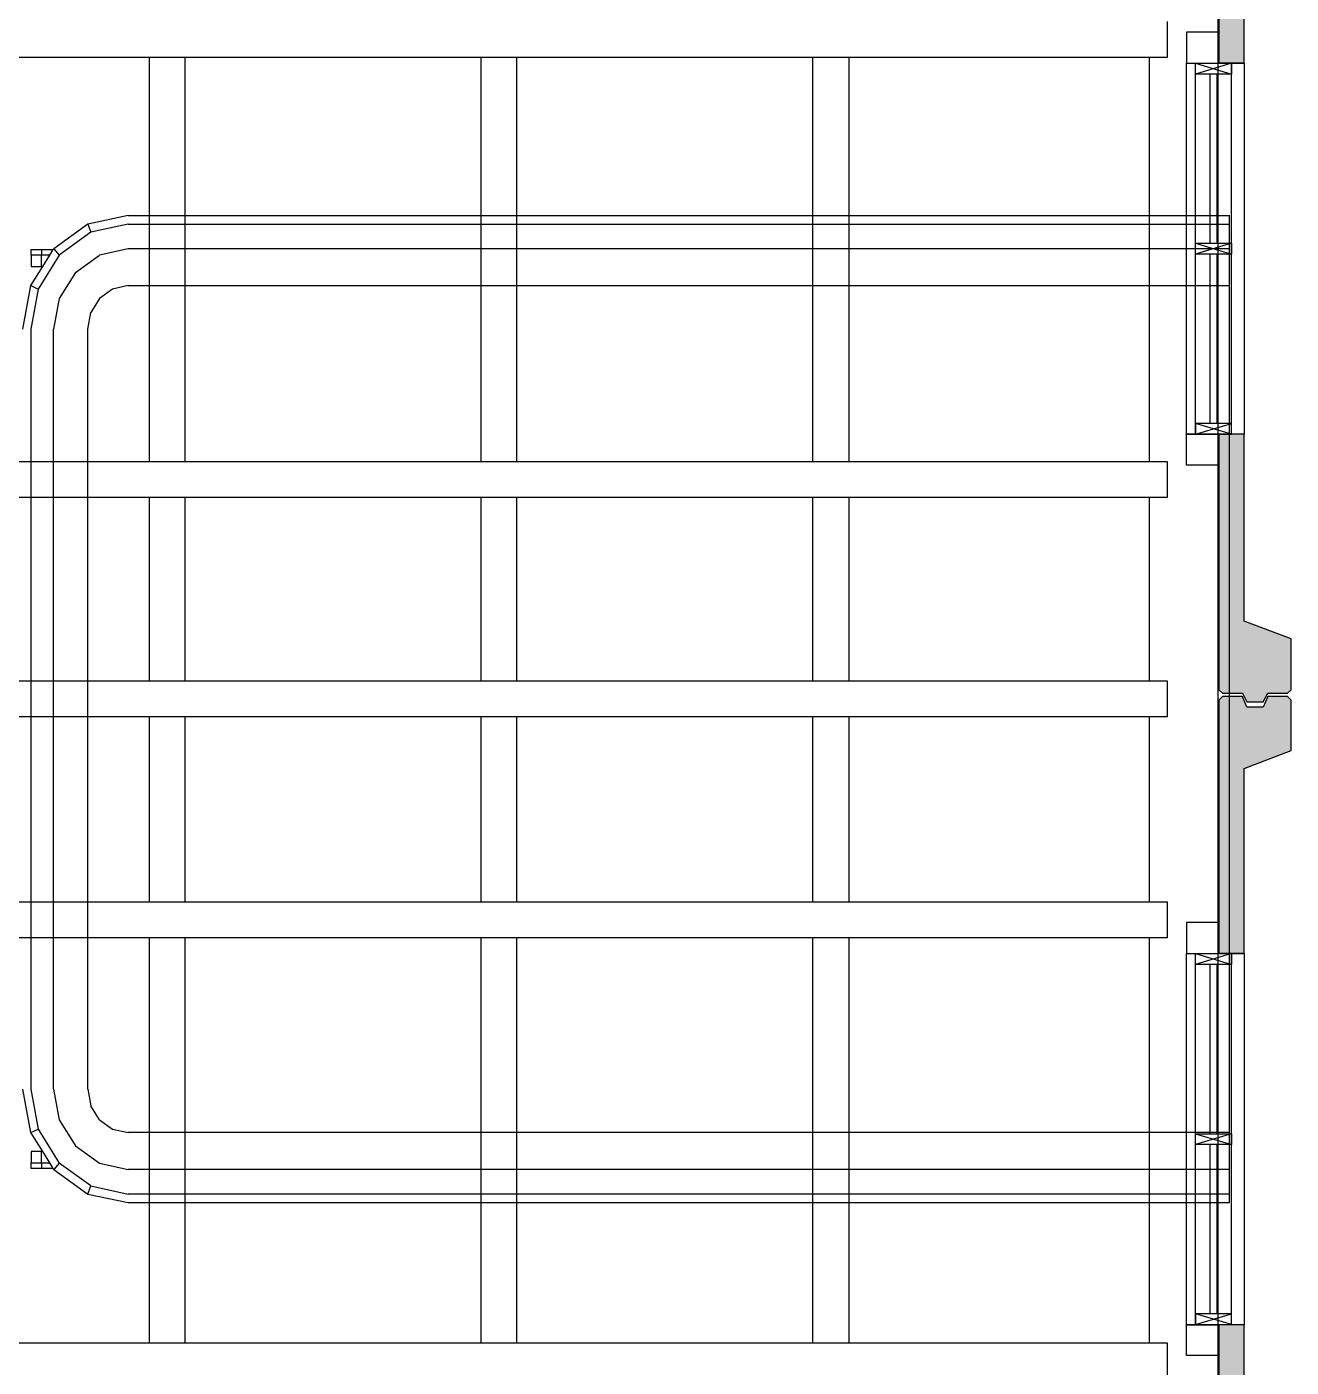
# Model space of a CAD drawing. Extents: x -28 to 149, y -33 to 76.
# Drawn here: x -3.681 to -0.178, y 10.024 to 13.739 of the extents above; entities that cross this region are included whole.
import ezdxf

# ---------------------------------------------------------------- set-up
doc = ezdxf.new("R2010")
doc.units = 0
for name, color, linetype in [('arq-carros', 8, 'Continuous'), ('arq-hatch', 252, 'Continuous'), ('arq-prefafricado', 1, 'Continuous'), ('arq-techo', 1, 'Continuous'), ('arq-ventanas', 2, 'Continuous')]:
    doc.layers.add(name, color=color, linetype=linetype)

# ---------------------------------------------------------------- blocks, each defined once
blk = doc.blocks.new('09')
for p, q in [((-3.1638, 1.344), (-3.2584, 1.2758)), ((-3.0521, 1.3679), (-3.1638, 1.344)), ((-3.1638, 1.344), (-3.1556, 1.3215)), ((-3.0521, 1.344), (-3.1556, 1.3215)), ((-3.0521, 1.3679), (0, 1.3679)), ((-3.0521, 1.344), (0, 1.344)), ((0, -1.3679), (0, 1.3679)), ((-3.1556, 1.3215), (-3.2431, 1.2585)), ((-3.321, 1.274), (-3.2918, 1.274)), ((-3.321, 1.2583), (-3.321, 1.274)), ((-3.2918, 1.274), (-3.2918, 1.2583)), ((-3.2918, 1.274), (-3.2595, 1.274)), ((-3.2693, 1.2583), (-3.2595, 1.274)), ((-3.2595, 1.274), (-3.2584, 1.2758)), ((-3.2584, 1.2758), (-3.2431, 1.2585)), ((-3.0521, 1.2758), (-3.1314, 1.2585)), ((0, 1.2758), (-3.0521, 1.2758)), ((-3.3217, 1.1738), (-3.2888, 1.2268)), ((-3.321, 1.2583), (-3.321, 1.2268)), ((-3.2918, 1.2583), (-3.321, 1.2583)), ((-3.321, 1.2268), (-3.2918, 1.2268)), ((-3.2431, 1.2585), (-3.3015, 1.1643)), ((-3.2918, 1.2268), (-3.2918, 1.2583)), ((-3.2693, 1.2583), (-3.2918, 1.2583)), ((-3.2918, 1.2268), (-3.2888, 1.2268)), ((-3.2888, 1.2268), (-3.2693, 1.2583)), ((-3.1983, 1.2103), (-3.1314, 1.2585)), ((-3.1983, 1.2103), (-3.2431, 1.1382)), ((-3.3439, 1.0535), (-3.3217, 1.1738)), ((-3.3015, 1.1643), (-3.322, 1.0531)), ((-3.3217, 1.1738), (-3.3015, 1.1643)), ((-3.0952, 1.1643), (-3.1314, 1.1382)), ((-3.0521, 1.1738), (-3.0952, 1.1643)), ((-3.0521, 1.1738), (0, 1.1738)), ((-3.2431, 1.1382), (-3.2588, 1.0531)), ((-3.1314, 1.1382), (-3.1556, 1.0992)), ((-3.1641, 1.0531), (-3.1556, 1.0992)), ((-3.322, 1.0531), (-3.322, -1.0531)), ((-3.2588, -1.0531), (-3.2588, 1.0531)), ((-3.1641, -1.0531), (-3.1641, 1.0531)), ((-3.3217, -1.1738), (-3.3439, -1.0535)), ((-3.322, -1.0531), (-3.3015, -1.1643)), ((-3.2588, -1.0531), (-3.2431, -1.1382)), ((-3.1641, -1.0531), (-3.1556, -1.0992)), ((-3.1314, -1.1382), (-3.1556, -1.0992)), ((-3.2431, -1.1382), (-3.1983, -1.2103)), ((-3.1314, -1.1382), (-3.0952, -1.1643)), ((-3.3217, -1.1738), (-3.3015, -1.1643)), ((-3.289, -1.2265), (-3.3217, -1.1738)), ((-3.3015, -1.1643), (-3.2431, -1.2585)), ((-3.0952, -1.1643), (-3.0521, -1.1738)), ((0, -1.1738), (-3.0521, -1.1738)), ((-3.1983, -1.2103), (-3.1314, -1.2585)), ((-3.2918, -1.2265), (-3.321, -1.2265)), ((-3.321, -1.2265), (-3.321, -1.2579)), ((-3.321, -1.2579), (-3.2918, -1.2579)), ((-3.321, -1.2736), (-3.321, -1.2579)), ((-3.2918, -1.2579), (-3.2918, -1.2265)), ((-3.289, -1.2265), (-3.2918, -1.2265)), ((-3.2918, -1.2579), (-3.2918, -1.2736)), ((-3.2918, -1.2579), (-3.2695, -1.2579)), ((-3.2695, -1.2579), (-3.289, -1.2265)), ((-3.2598, -1.2736), (-3.2695, -1.2579)), ((-3.2431, -1.2585), (-3.2584, -1.2758)), ((-3.1556, -1.3215), (-3.2431, -1.2585)), ((-3.1314, -1.2585), (-3.0521, -1.2758)), ((-3.2918, -1.2736), (-3.321, -1.2736)), ((-3.2598, -1.2736), (-3.2918, -1.2736)), ((-3.2584, -1.2758), (-3.2598, -1.2736)), ((-3.2584, -1.2758), (-3.1638, -1.344)), ((0, -1.2758), (-3.0521, -1.2758)), ((-3.1638, -1.344), (-3.1556, -1.3215)), ((-3.1556, -1.3215), (-3.0521, -1.344)), ((-3.1638, -1.344), (-3.0521, -1.3679)), ((0, -1.344), (-3.0521, -1.344)), ((-3.0521, -1.3679), (0, -1.3679))]:
    blk.add_line(p, q)
blk = doc.blocks.new('DIV-V')
for p, q in [((0.0299, 0.04), (-0.0001, -0.06)), ((0.0299, -0.06), (-0.0001, 0.04))]:
    blk.add_line(p, q)
blk.add_lwpolyline([(0.0299, 0.04), (0.0299, -0.06), (-0.0001, -0.06), (-0.0001, 0.04)], close=True)
blk = doc.blocks.new('DRYDRY')
at = {"layer": 'arq-hatch'}
h = blk.add_hatch(color=256, dxfattribs=at)
h.paths.add_polyline_path([(31.4721, 132.7715), (31.4621, 132.7815), (31.4071, 132.7815), (31.3946, 132.7515), (31.3496, 132.7515), (31.3371, 132.7815), (31.2821, 132.7815), (31.2721, 132.7715), (31.2721, 132.0641), (31.3421, 132.0641), (31.3421, 132.5815), (31.4721, 132.6315)])
h.paths.add_polyline_path([(31.4721, 130.4689), (31.3421, 130.5175), (31.3421, 131.0356), (31.2721, 131.0356), (31.2721, 130.3275), (31.2821, 130.3175), (31.3371, 130.3175), (31.3496, 130.2935), (31.3946, 130.2935), (31.4071, 130.3175), (31.4621, 130.3175), (31.4721, 130.3275)])
h = blk.add_hatch(color=256, dxfattribs=at)
h.paths.add_polyline_path([(31.4721, 130.2989), (31.4621, 130.3089), (31.4071, 130.3089), (31.3946, 130.2789), (31.3496, 130.2789), (31.3371, 130.3089), (31.2821, 130.3089), (31.2721, 130.2989), (31.2721, 129.5962), (31.3421, 129.5962), (31.3421, 130.1089), (31.4721, 130.1589)])
h.paths.add_polyline_path([(31.4721, 127.9863), (31.3421, 128.0349), (31.3421, 128.5676), (31.2721, 128.5676), (31.2721, 127.8449), (31.2821, 127.8349), (31.3371, 127.8349), (31.4071, 127.8349), (31.4621, 127.8349), (31.4721, 127.8449)])
for p, q in [((31.3421, 131.0356), (31.2721, 131.0356)), ((31.3421, 128.5676), (31.2721, 128.5676))]:
    blk.add_line(p, q)
at = {"layer": 'arq-prefafricado'}
for p, q in [((31.3421, 132.0641), (31.2721, 132.0641)), ((31.3421, 131.0356), (31.2721, 131.0356)), ((31.3421, 129.5962), (31.2721, 129.5962)), ((31.3421, 128.5676), (31.2721, 128.5676))]:
    blk.add_line(p, q, dxfattribs=at)
for points in [[(31.3421, 132.0641), (31.3421, 132.5815), (31.4721, 132.6315), (31.4721, 132.6315), (31.4721, 132.7715), (31.4621, 132.7815), (31.4071, 132.7815), (31.3946, 132.7515), (31.3496, 132.7515), (31.3371, 132.7815), (31.2821, 132.7815), (31.2721, 132.7715), (31.2721, 132.0641)], [(31.2721, 131.0356), (31.2721, 130.3275), (31.2821, 130.3175), (31.3371, 130.3175), (31.3496, 130.2935), (31.3946, 130.2935), (31.4071, 130.3175), (31.4621, 130.3175), (31.4721, 130.3275), (31.4721, 130.4689), (31.4721, 130.4689), (31.3421, 130.5175), (31.3421, 131.0356)], [(31.3421, 129.5962), (31.3421, 130.1089), (31.4721, 130.1589), (31.4721, 130.1589), (31.4721, 130.2989), (31.4621, 130.3089), (31.4071, 130.3089), (31.3946, 130.2789), (31.3496, 130.2789), (31.3371, 130.3089), (31.2821, 130.3089), (31.2721, 130.2989), (31.2721, 129.5962)], [(31.2721, 128.5676), (31.2721, 127.8449), (31.2821, 127.8349), (31.3371, 127.8349), (31.3371, 127.8349), (31.4071, 127.8349), (31.4071, 127.8349), (31.4621, 127.8349), (31.4721, 127.8449), (31.4721, 127.9863), (31.4721, 127.9863), (31.3421, 128.0349), (31.3421, 128.5676)]]:
    blk.add_lwpolyline(points, dxfattribs=at)
at = {"layer": 'arq-ventanas'}
for p, q in [((31.2072, 131.0356), (31.2072, 132.0641)), ((31.2472, 131.5649), (31.2472, 132.0341)), ((31.2672, 131.5649), (31.2672, 132.0341)), ((31.3072, 131.0356), (31.3072, 132.0641)), ((31.2472, 131.0656), (31.2472, 131.5349)), ((31.2672, 131.0656), (31.2672, 131.5349)), ((31.2072, 128.5676), (31.2072, 129.5962)), ((31.3072, 128.5676), (31.3072, 129.5962)), ((31.2472, 129.0969), (31.2472, 129.5662)), ((31.2672, 129.0969), (31.2672, 129.5662)), ((31.2472, 128.5976), (31.2472, 129.0669)), ((31.2672, 128.5976), (31.2672, 129.0669))]:
    blk.add_line(p, q, dxfattribs=at)
for points in [[(31.2721, 132.1499), (31.1822, 132.1499), (31.1822, 132.0641), (31.2721, 132.0641)], [(31.2721, 130.9499), (31.1822, 130.9499), (31.1822, 131.0356), (31.2721, 131.0356)], [(31.2721, 129.6819), (31.1822, 129.6819), (31.1822, 129.5962), (31.2721, 129.5962)], [(31.2721, 128.4819), (31.1822, 128.4819), (31.1822, 128.5676), (31.2721, 128.5676)]]:
    blk.add_lwpolyline(points, dxfattribs=at)
for points in [[(31.3421, 131.0356), (31.1822, 131.0356), (31.1822, 132.0641), (31.3421, 132.0641)], [(31.3421, 128.5676), (31.1822, 128.5676), (31.1822, 129.5962), (31.3421, 129.5962)]]:
    blk.add_lwpolyline(points, close=True, dxfattribs=at)
at = {"layer": 'arq-ventanas', "rotation": 89.99936862401863}
for p in [(31.2472, 132.0341), (31.2472, 131.5349), (31.2472, 129.5662), (31.2472, 129.0669)]:
    blk.add_blockref('DIV-V', p, dxfattribs=at)
at = {"layer": 'arq-ventanas', "xscale": -0.9999999999999993, "rotation": 90.00063137598134}
for p in [(31.2472, 131.0656), (31.2472, 128.5976)]:
    blk.add_blockref('DIV-V', p, dxfattribs=at)
blk = doc.blocks.new('OJABNFV')
for p, q in [((37.8834, -48.7212), (30.0834, -48.7212)), ((33.3255, -48.8623), (33.4255, -48.8623)), ((33.4255, -48.8623), (33.4255, -52.627)), ((34.5455, -48.8623), (34.6455, -48.8623)), ((34.5455, -52.627), (34.5455, -48.8623)), ((34.6455, -48.8623), (34.6455, -52.627)), ((35.1534, -48.8623), (35.2534, -48.8623)), ((35.1534, -52.627), (35.1534, -48.8623)), ((35.2534, -48.8623), (35.2534, -52.627)), ((35.7655, -48.8623), (35.8655, -48.8623)), ((35.7655, -52.627), (35.7655, -48.8623)), ((35.8655, -48.8623), (35.8655, -52.627)), ((36.9877, -48.8623), (37.0877, -48.8623)), ((36.9877, -52.627), (36.9877, -48.8623)), ((34.5455, -48.9112), (33.4255, -48.9112)), ((35.1534, -48.9112), (34.6455, -48.9112)), ((35.7655, -48.9112), (35.2534, -48.9112)), ((36.9877, -48.9112), (35.8655, -48.9112)), ((34.5455, -49.744), (33.4255, -49.744)), ((35.1534, -49.744), (34.6455, -49.744)), ((35.7655, -49.744), (35.2534, -49.744)), ((36.9877, -49.744), (35.8655, -49.744)), ((34.5455, -49.844), (33.4255, -49.844)), ((35.1534, -49.844), (34.6455, -49.844)), ((35.7655, -49.844), (35.2534, -49.844)), ((36.9877, -49.844), (35.8655, -49.844)), ((34.5455, -50.6642), (33.4255, -50.6642)), ((35.1534, -50.6642), (34.6455, -50.6642)), ((35.7655, -50.6642), (35.2534, -50.6642)), ((36.9877, -50.6642), (35.8655, -50.6642)), ((34.5455, -50.763), (33.4255, -50.763)), ((35.1534, -50.763), (34.6455, -50.763)), ((35.7655, -50.763), (35.2534, -50.763)), ((36.9877, -50.763), (35.8655, -50.763)), ((34.5455, -51.5838), (33.4255, -51.5838)), ((35.1534, -51.5838), (34.6455, -51.5838)), ((35.7655, -51.5838), (35.2534, -51.5838)), ((36.9877, -51.5838), (35.8655, -51.5838)), ((34.5455, -51.6826), (33.4255, -51.6826)), ((35.1534, -51.6826), (34.6455, -51.6826)), ((35.7655, -51.6826), (35.2534, -51.6826)), ((36.9877, -51.6826), (35.8655, -51.6826))]:
    blk.add_line(p, q)
blk = doc.blocks.new('PNMDVPAV')
at = {"rotation": 270}
blk.add_blockref('OJABNFV', (98.8686, -21.5304), dxfattribs=at)

msp = doc.modelspace()

# ---------------------------------------------------------------- hatches: boundary and pattern name
at = {"layer": 'arq-hatch'}
h = msp.add_hatch(dxfattribs=at)
h.set_pattern_fill('LINE', color=8, scale=0.02, angle=45, style=0)
h.set_pattern_definition([(45, (56.22398, 4.97406), (-0.04490128, 0.04490128), [])])
h.paths.add_polyline_path([(56.306, 6.62), (56.176, 6.67), (56.176, 4.4481), (56.306, 4.4966)])
h.paths.add_polyline_path([(56.3053, 4.0878), (56.176, 4.1375), (56.176, 3.9938), (56.0849, 3.9938), (56.1349, 3.8639), (56.3049, 3.8639)])
h.paths.add_polyline_path([(55.7735, 3.9938), (53.9322, 3.9938), (53.9322, 3.8638), (54.1448, 3.8638), (55.1734, 3.8638), (55.7249, 3.8638)])
h.paths.add_polyline_path([(53.9322, 3.9938), (53.8322, 3.9938), (53.8322, 3.8638), (53.9322, 3.8638)])
h.paths.add_polyline_path([(53.8322, 3.9938), (53.5432, 3.9938), (53.5932, 3.8638), (53.8322, 3.8638)])
h.paths.add_polyline_path([(-0.1776, 4.5303), (-0.3076, 4.4803), (-0.3076, 4.2812), (-0.1776, 4.2812)])
h.paths.add_polyline_path([(-0.1776, 4.2812), (-0.3076, 4.2812), (-0.3076, 4.1562), (-0.1776, 4.1562)])
h.paths.add_polyline_path([(0, 4.0803), (-0.1776, 4.0803), (-0.1776, 4.1562), (-0.3076, 4.1562), (-0.3076, 3.9503), (0, 3.9503)])
h.paths.add_polyline_path([(0.2724, 4.0803), (0, 4.0803), (0, 3.9503), (0.2224, 3.9503)])
h.paths.add_polyline_path([(10.3138, 5.6199), (8.2571, 5.6238), (8.2772, 5.57), (8.7716, 5.57), (9.8002, 5.57), (10.2946, 5.57)])
h.paths.add_polyline_path([(10.3446, 5.7), (8.2287, 5.7), (8.2571, 5.6238), (10.3138, 5.6199)])
h.paths.add_polyline_path([(12.7719, 5.7), (10.656, 5.7), (10.6862, 5.6192), (12.7393, 5.6153)])
h.paths.add_polyline_path([(12.7393, 5.6153), (10.6862, 5.6192), (10.7046, 5.57), (11.199, 5.57), (12.2275, 5.57), (12.2275, 5.5701), (12.7219, 5.5701)])
h.paths.add_polyline_path([(13.1, 5.7), (13.0833, 5.7), (13.1, 5.6552)])
h.paths.add_polyline_path([(56.306, 8.6376), (56.1754, 8.6878), (56.1754, 8.1159), (56.1754, 8.0999), (56.1754, 8.05), (56.306, 8.05)])
h.paths.add_polyline_path([(56.306, 8.05), (56.1754, 8.05), (56.1754, 7.2312), (56, 7.2312), (56.175, 7.2256), (56, 7.22), (56.175, 7.22), (56.175, 6.981), (56.306, 7.03)])
h.paths.add_polyline_path([(49.6461, 35.08), (48.5573, 35.08), (48.5087, 34.95), (49.6461, 34.95)])
h.paths.add_polyline_path([(50.5797, 35.08), (49.6461, 35.08), (49.6461, 34.95), (50.6297, 34.95)])
h.paths.add_polyline_path([(51.0789, 35.08), (50.9883, 35.08), (50.9397, 34.95), (51.0789, 34.95)])
h.paths.add_polyline_path([(51.2289, 35.08), (51.0789, 35.08), (51.0789, 34.95), (51.2289, 34.95)])
h.paths.add_polyline_path([(53.0056, 35.08), (51.2289, 35.08), (51.2289, 34.95), (53.0556, 34.95)])
h.paths.add_polyline_path([(20.5106, 35.08), (20, 35.08), (20, 34.9502), (20.5106, 34.9502)])
h.paths.add_polyline_path([(20, 35.08), (19.482, 35.08), (19.482, 34.9502), (20, 34.9502)])
h.paths.add_polyline_path([(42.086, 35.08), (41.0575, 35.08), (41.0575, 34.95), (42.086, 34.95)])
h.paths.add_polyline_path([(41.0575, 35.08), (40.563, 35.08), (40.513, 34.95), (41.0575, 34.95)])
h.paths.add_polyline_path([(42.5804, 35.08), (42.086, 35.08), (42.086, 34.95), (42.629, 34.95)])
edge = h.paths.add_edge_path()
edge.add_line((34.5796, 35.08), (34.4, 35.08))
edge.add_arc((34.4, 34.98), 0.1, 90, 180)
edge.add_line((34.3, 34.98), (34.3, 34.95))
edge.add_line((34.3, 34.95), (34.6282, 34.95))
edge.add_line((34.6282, 34.95), (34.5796, 35.08))
h.paths.add_polyline_path([(37.0056, 35.08), (34.9882, 35.08), (34.9382, 34.95), (37.0541, 34.95)])
h.paths.add_polyline_path([(39.4373, 35.08), (37.4141, 35.08), (37.3641, 34.95), (39.4858, 34.95)])
h.paths.add_polyline_path([(18.573, 35.0802), (17.3999, 35.0802), (17.3999, 34.9502), (18.6216, 34.9502)])
h.paths.add_polyline_path([(19.482, 35.08), (18.9876, 35.08), (18.9391, 34.9502), (19.482, 34.9502)])
h.paths.add_polyline_path([(20.9731, 35.08), (20.5106, 35.08), (20.5106, 34.9502), (20.9731, 34.9502)])
h.paths.add_polyline_path([(8.5108, 34.95), (8.5594, 35.08), (10.5792, 35.08), (10.6292, 34.95)])
edge = h.paths.add_edge_path()
edge.add_line((10.9417, 34.95), (10.9903, 35.08))
edge.add_line((10.9903, 35.08), (13.0077, 35.08))
edge.add_line((13.0077, 35.08), (13.0327, 35.015))
edge.add_line((13.0327, 35.015), (13.0577, 34.95))
edge.add_line((13.0577, 34.95), (10.9417, 34.95))

# ---------------------------------------------------------------- block references
at = {"layer": 'arq-carros'}
msp.add_blockref('09', (-0.3481, 11.848), dxfattribs=at)
at = {"layer": 'arq-prefafricado', "color": 2}
msp.add_blockref('DRYDRY', (-31.6497, -118.4257), dxfattribs=at)
at = {"layer": 'arq-techo', "color": 1, "linetype": 'Continuous'}
msp.add_blockref('PNMDVPAV', (-50.5273, 68.61), dxfattribs=at)

doc.saveas('drawing.dxf')
